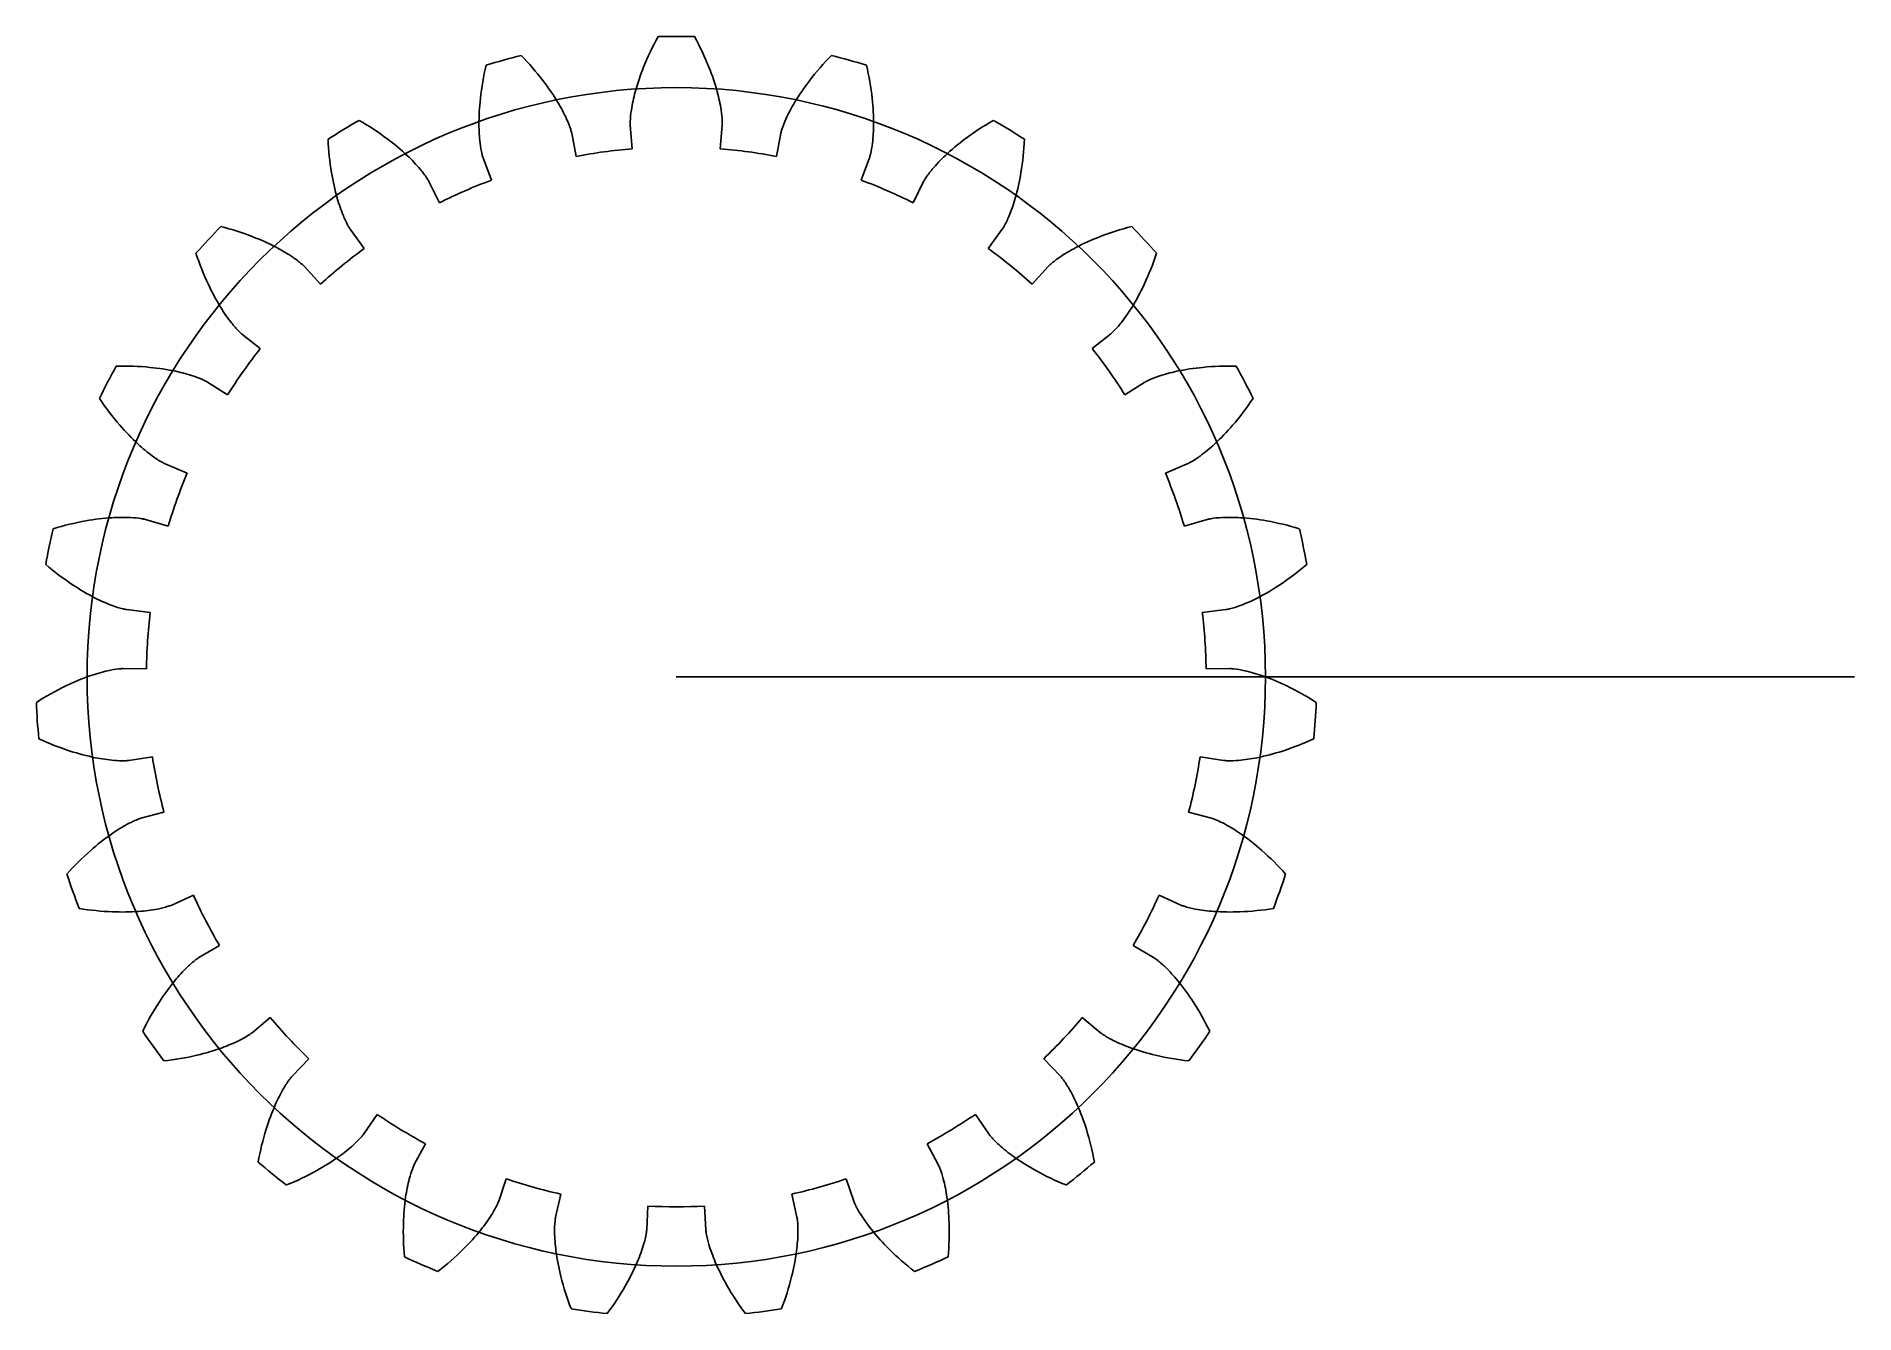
# Model space of a CAD drawing. Header units: millimetres. Extents: x -13.3 to 24.5, y -13.3 to 13.3.
import ezdxf

# ---------------------------------------------------------------- set-up
doc = ezdxf.new("R2010")
doc.units = ezdxf.units.MM
doc.header["$MEASUREMENT"] = 0
doc.layers.add('Default', color=18, linetype='Continuous', true_color=0x000000)

msp = doc.modelspace()

# ---------------------------------------------------------------- linework, layer by layer
at = {"layer": 'Default'}
for p, q in [((-0.917, 10.993), (-0.958, 11.485)), ((0.958, 11.485), (0.917, 10.993)), ((-2.176, 11.318), (-2.083, 10.833)), ((2.083, 10.833), (2.176, 11.318)), ((-3.849, 10.338), (-4.021, 10.801)), ((4.021, 10.801), (3.849, 10.338)), ((-5.149, 10.311), (-4.928, 9.869)), ((4.928, 9.869), (5.149, 10.311)), ((-6.495, 8.916), (-6.786, 9.316)), ((6.786, 9.316), (6.495, 8.916)), ((-7.74, 8.539), (-7.408, 8.173)), ((7.408, 8.173), (7.74, 8.539)), ((-8.66, 6.833), (-9.048, 7.139)), ((9.048, 7.139), (8.66, 6.833)), ((-9.757, 6.134), (-9.339, 5.871)), ((9.339, 5.871), (9.757, 6.134)), ((-10.182, 4.243), (-10.638, 4.434)), ((10.638, 4.434), (10.182, 4.243)), ((-11.05, 3.275), (-10.576, 3.134)), ((10.576, 3.134), (11.05, 3.275)), ((-10.949, 1.339), (-11.44, 1.399)), ((11.44, 1.399), (10.949, 1.339)), ((-11.524, 0.172), (-11.03, 0.164)), ((0, 0), (24.53, 0)), ((11.03, 0.164), (11.524, 0.172)), ((-10.905, -1.665), (-11.393, -1.739)), ((11.393, -1.739), (10.905, -1.665)), ((-11.143, -2.944), (-10.665, -2.817)), ((10.665, -2.817), (11.143, -2.944)), ((-10.051, -4.545), (-10.502, -4.749)), ((10.502, -4.749), (10.051, -4.545)), ((-9.936, -5.841), (-9.51, -5.59)), ((9.51, -5.59), (9.936, -5.841)), ((-8.452, -7.088), (-8.831, -7.406)), ((8.831, -7.406), (8.452, -7.088)), ((-7.991, -8.305), (-7.649, -7.949)), ((7.649, -7.949), (7.991, -8.305)), ((-6.226, -9.106), (-6.505, -9.514)), ((6.505, -9.514), (6.226, -9.106)), ((-5.454, -10.153), (-5.22, -9.718)), ((5.22, -9.718), (5.454, -10.153)), ((-3.539, -10.448), (-3.697, -10.916)), ((3.697, -10.916), (3.539, -10.448)), ((-2.513, -11.248), (-2.405, -10.766)), ((2.405, -10.766), (2.513, -11.248)), ((-0.589, -11.015), (-0.615, -11.509)), ((0.615, -11.509), (0.589, -11.015))]:
    msp.add_line(p, q, dxfattribs=at)
msp.add_circle((0, 0), 12.265, dxfattribs=at)
for radius, start, end in [(13.332, 88.3706, 91.6294), (13.332, 104.0228, 107.2816), (13.332, 72.7184, 75.9772), (13.332, 119.6749, 122.9338), (13.332, 57.0662, 60.3251), (11.031, 94.767, 100.8852), (11.031, 79.1148, 85.233), (11.031, 110.4192, 116.5373), (11.031, 63.4627, 69.5808), (13.332, 135.3271, 138.5859), (13.332, 41.4141, 44.6729), (11.031, 126.0713, 132.1895), (11.031, 47.8105, 53.9287), (11.031, 141.7235, 147.8417), (11.031, 32.1583, 38.2765), (13.332, 150.9793, 154.2381), (13.332, 25.7619, 29.0207), (11.031, 157.3757, 163.4939), (11.031, 16.5061, 22.6243), (13.332, 166.6315, 169.8903), (13.332, 10.1097, 13.3685), (11.031, 173.0279, 179.146), (11.031, 0.854, 6.9721), (13.332, 182.2836, 185.5425), (13.332, 354.4575, 357.7164), (11.031, 188.68, 194.7982), (11.031, 345.2018, 351.32), (13.332, 197.9358, 201.1946), (13.332, 338.8054, 342.0642), (11.031, 204.3322, 210.4504), (11.031, 329.5496, 335.6678), (11.031, 219.9844, 226.1026), (11.031, 313.8974, 320.0156), (13.332, 213.588, 216.8468), (13.332, 323.1532, 326.412), (11.031, 235.6366, 241.7547), (11.031, 298.2453, 304.3634), (13.332, 229.2402, 232.499), (13.332, 307.501, 310.7598), (11.031, 251.2887, 257.4069), (11.031, 282.5931, 288.7113), (11.031, 266.9409, 273.0591), (13.332, 244.8923, 248.1511), (13.332, 291.8489, 295.1077), (13.332, 260.5445, 263.8033), (13.332, 276.1967, 279.4555)]:
    msp.add_arc((0, 0), radius, start, end, dxfattribs=at)
for points, knots in [([(-0.958, 11.485), (-0.959, 11.511), (-0.959, 11.615), (-0.932, 11.848), (-0.849, 12.229), (-0.67, 12.745), (-0.492, 13.122), (-0.379, 13.326)], [102.765296, 102.765296, 102.765296, 102.765296, 102.843176, 103.076775, 103.466103, 104.01116, 104.711946, 104.711946, 104.711946, 104.711946]), ([(0.379, 13.326), (0.492, 13.122), (0.67, 12.745), (0.849, 12.229), (0.932, 11.848), (0.959, 11.615), (0.959, 11.511), (0.958, 11.485)], [105.470204, 105.470204, 105.470204, 105.470204, 106.17099, 106.716046, 107.105374, 107.338974, 107.416853, 107.416853, 107.416853, 107.416853]), ([(-3.23, 12.934), (-3.066, 12.768), (-2.794, 12.453), (-2.482, 12.005), (-2.299, 11.66), (-2.21, 11.443), (-2.183, 11.343), (-2.176, 11.318)], [98.652137, 98.652137, 98.652137, 98.652137, 99.352923, 99.89798, 100.287307, 100.520907, 100.598787, 100.598787, 100.598787, 100.598787]), ([(2.176, 11.318), (2.183, 11.343), (2.21, 11.443), (2.299, 11.66), (2.482, 12.005), (2.794, 12.453), (3.066, 12.768), (3.23, 12.934)], [109.583363, 109.583363, 109.583363, 109.583363, 109.661242, 109.894842, 110.28417, 110.829226, 111.530012, 111.530012, 111.530012, 111.530012]), ([(-4.021, 10.801), (-4.029, 10.826), (-4.058, 10.926), (-4.094, 11.157), (-4.117, 11.546), (-4.083, 12.092), (-4.014, 12.502), (-3.96, 12.73)], [95.947229, 95.947229, 95.947229, 95.947229, 96.025109, 96.258709, 96.648036, 97.193093, 97.893879, 97.893879, 97.893879, 97.893879]), ([(3.96, 12.73), (4.014, 12.502), (4.083, 12.092), (4.117, 11.546), (4.094, 11.157), (4.058, 10.926), (4.029, 10.826), (4.021, 10.801)], [112.28827, 112.28827, 112.28827, 112.28827, 112.989057, 113.534113, 113.923441, 114.15704, 114.23492, 114.23492, 114.23492, 114.23492]), ([(-6.6, 11.583), (-6.397, 11.467), (-6.05, 11.238), (-5.629, 10.89), (-5.36, 10.608), (-5.215, 10.423), (-5.162, 10.334), (-5.149, 10.311)], [91.83407, 91.83407, 91.83407, 91.83407, 92.534856, 93.079913, 93.469241, 93.70284, 93.78072, 93.78072, 93.78072, 93.78072]), ([(5.149, 10.311), (5.162, 10.334), (5.215, 10.423), (5.36, 10.608), (5.629, 10.89), (6.05, 11.238), (6.397, 11.467), (6.6, 11.583)], [116.40143, 116.40143, 116.40143, 116.40143, 116.479309, 116.712909, 117.102236, 117.647293, 118.348079, 118.348079, 118.348079, 118.348079]), ([(-6.786, 9.316), (-6.8, 9.337), (-6.855, 9.426), (-6.953, 9.639), (-7.079, 10.008), (-7.194, 10.542), (-7.239, 10.956), (-7.248, 11.189)], [89.129163, 89.129163, 89.129163, 89.129163, 89.207042, 89.440642, 89.82997, 90.375026, 91.075812, 91.075812, 91.075812, 91.075812]), ([(7.248, 11.189), (7.239, 10.956), (7.194, 10.542), (7.079, 10.008), (6.953, 9.639), (6.855, 9.426), (6.8, 9.337), (6.786, 9.316)], [119.106337, 119.106337, 119.106337, 119.106337, 119.807123, 120.35218, 120.741507, 120.975107, 121.052987, 121.052987, 121.052987, 121.052987]), ([(-9.48, 9.373), (-9.254, 9.316), (-8.857, 9.189), (-8.358, 8.967), (-8.023, 8.768), (-7.834, 8.629), (-7.759, 8.558), (-7.74, 8.539)], [85.016004, 85.016004, 85.016004, 85.016004, 85.71679, 86.261846, 86.651174, 86.884774, 86.962653, 86.962653, 86.962653, 86.962653]), ([(7.74, 8.539), (7.759, 8.558), (7.834, 8.629), (8.023, 8.768), (8.358, 8.967), (8.857, 9.189), (9.254, 9.316), (9.48, 9.373)], [123.219496, 123.219496, 123.219496, 123.219496, 123.297376, 123.530976, 123.920303, 124.46536, 125.166146, 125.166146, 125.166146, 125.166146]), ([(-9.048, 7.139), (-9.067, 7.157), (-9.144, 7.227), (-9.295, 7.406), (-9.517, 7.727), (-9.772, 8.21), (-9.926, 8.596), (-9.998, 8.819)], [82.311096, 82.311096, 82.311096, 82.311096, 82.388976, 82.622575, 83.011903, 83.55696, 84.257746, 84.257746, 84.257746, 84.257746]), ([(9.998, 8.819), (9.926, 8.596), (9.772, 8.21), (9.517, 7.727), (9.295, 7.406), (9.144, 7.227), (9.067, 7.157), (9.048, 7.139)], [125.924404, 125.924404, 125.924404, 125.924404, 126.62519, 127.170247, 127.559574, 127.793174, 127.871053, 127.871053, 127.871053, 127.871053]), ([(-11.658, 6.467), (-11.424, 6.474), (-11.008, 6.458), (-10.467, 6.38), (-10.091, 6.279), (-9.872, 6.196), (-9.78, 6.147), (-9.757, 6.134)], [78.197937, 78.197937, 78.197937, 78.197937, 78.898723, 79.44378, 79.833107, 80.066707, 80.144586, 80.144586, 80.144586, 80.144586]), ([(9.757, 6.134), (9.78, 6.147), (9.872, 6.196), (10.091, 6.279), (10.467, 6.38), (11.008, 6.458), (11.424, 6.474), (11.658, 6.467)], [130.037563, 130.037563, 130.037563, 130.037563, 130.115443, 130.349042, 130.73837, 131.283426, 131.984213, 131.984213, 131.984213, 131.984213]), ([(-10.638, 4.434), (-10.662, 4.445), (-10.754, 4.492), (-10.949, 4.623), (-11.248, 4.872), (-11.624, 5.269), (-11.877, 5.6), (-12.006, 5.794)], [75.493029, 75.493029, 75.493029, 75.493029, 75.570909, 75.804509, 76.193836, 76.738893, 77.439679, 77.439679, 77.439679, 77.439679]), ([(12.006, 5.794), (11.877, 5.6), (11.624, 5.269), (11.248, 4.872), (10.949, 4.623), (10.754, 4.492), (10.662, 4.445), (10.638, 4.434)], [132.742471, 132.742471, 132.742471, 132.742471, 133.443257, 133.988313, 134.377641, 134.611241, 134.68912, 134.68912, 134.68912, 134.68912]), ([(-12.97, 3.082), (-12.747, 3.152), (-12.342, 3.249), (-11.801, 3.319), (-11.411, 3.323), (-11.177, 3.303), (-11.076, 3.281), (-11.05, 3.275)], [71.37987, 71.37987, 71.37987, 71.37987, 72.080656, 72.625713, 73.015041, 73.24864, 73.32652, 73.32652, 73.32652, 73.32652]), ([(11.05, 3.275), (11.076, 3.281), (11.177, 3.303), (11.411, 3.323), (11.801, 3.319), (12.342, 3.249), (12.747, 3.152), (12.97, 3.082)], [136.85563, 136.85563, 136.85563, 136.85563, 136.933509, 137.167109, 137.556437, 138.101493, 138.802279, 138.802279, 138.802279, 138.802279]), ([(-11.44, 1.399), (-11.466, 1.403), (-11.568, 1.424), (-11.79, 1.498), (-12.146, 1.657), (-12.615, 1.937), (-12.948, 2.188), (-13.125, 2.34)], [68.674963, 68.674963, 68.674963, 68.674963, 68.752842, 68.986442, 69.37577, 69.920826, 70.621612, 70.621612, 70.621612, 70.621612]), ([(13.125, 2.34), (12.948, 2.188), (12.615, 1.937), (12.146, 1.657), (11.79, 1.498), (11.568, 1.424), (11.466, 1.403), (11.44, 1.399)], [139.560537, 139.560537, 139.560537, 139.560537, 140.261323, 140.80638, 141.195708, 141.429307, 141.507187, 141.507187, 141.507187, 141.507187]), ([(-13.321, -0.531), (-13.125, -0.404), (-12.761, -0.202), (-12.258, 0.012), (-11.884, 0.122), (-11.654, 0.165), (-11.55, 0.171), (-11.524, 0.172)], [64.561804, 64.561804, 64.561804, 64.561804, 65.26259, 65.807646, 66.196974, 66.430574, 66.508453, 66.508453, 66.508453, 66.508453]), ([(11.524, 0.172), (11.55, 0.171), (11.654, 0.165), (11.884, 0.122), (12.258, 0.012), (12.761, -0.202), (13.125, -0.404), (13.321, -0.531)], [143.673696, 143.673696, 143.673696, 143.673696, 143.751576, 143.985176, 144.374503, 144.91956, 145.620346, 145.620346, 145.620346, 145.620346]), ([(-11.393, -1.739), (-11.419, -1.742), (-11.523, -1.75), (-11.757, -1.739), (-12.143, -1.681), (-12.67, -1.538), (-13.058, -1.387), (-13.269, -1.288)], [61.856896, 61.856896, 61.856896, 61.856896, 61.934776, 62.168375, 62.557703, 63.102759, 63.803546, 63.803546, 63.803546, 63.803546]), ([(13.269, -1.288), (13.058, -1.387), (12.67, -1.538), (12.143, -1.681), (11.757, -1.739), (11.523, -1.75), (11.419, -1.742), (11.393, -1.739)], [146.378604, 146.378604, 146.378604, 146.378604, 147.07939, 147.624447, 148.013774, 148.247374, 148.325254, 148.325254, 148.325254, 148.325254]), ([(-12.684, -4.105), (-12.529, -3.93), (-12.233, -3.637), (-11.807, -3.295), (-11.476, -3.089), (-11.266, -2.986), (-11.168, -2.952), (-11.143, -2.944)], [57.743737, 57.743737, 57.743737, 57.743737, 58.444523, 58.98958, 59.378907, 59.612507, 59.690386, 59.690386, 59.690386, 59.690386]), ([(11.143, -2.944), (11.168, -2.952), (11.266, -2.986), (11.476, -3.089), (11.807, -3.295), (12.233, -3.637), (12.529, -3.93), (12.684, -4.105)], [150.491763, 150.491763, 150.491763, 150.491763, 150.569643, 150.803242, 151.19257, 151.737627, 152.438413, 152.438413, 152.438413, 152.438413]), ([(-10.502, -4.749), (-10.526, -4.758), (-10.623, -4.794), (-10.852, -4.846), (-11.239, -4.895), (-11.785, -4.899), (-12.199, -4.858), (-12.43, -4.82)], [55.038829, 55.038829, 55.038829, 55.038829, 55.116709, 55.350309, 55.739636, 56.284693, 56.985479, 56.985479, 56.985479, 56.985479]), ([(12.43, -4.82), (12.199, -4.858), (11.785, -4.899), (11.239, -4.895), (10.852, -4.846), (10.623, -4.794), (10.526, -4.758), (10.502, -4.749)], [153.196671, 153.196671, 153.196671, 153.196671, 153.897457, 154.442513, 154.831841, 155.065441, 155.14332, 155.14332, 155.14332, 155.14332]), ([(-11.106, -7.375), (-11.004, -7.165), (-10.798, -6.803), (-10.48, -6.359), (-10.217, -6.071), (-10.043, -5.914), (-9.957, -5.855), (-9.936, -5.841)], [50.92567, 50.92567, 50.92567, 50.92567, 51.626456, 52.171513, 52.56084, 52.79444, 52.87232, 52.87232, 52.87232, 52.87232]), ([(9.936, -5.841), (9.957, -5.855), (10.043, -5.914), (10.217, -6.071), (10.48, -6.359), (10.798, -6.803), (11.004, -7.165), (11.106, -7.375)], [157.30983, 157.30983, 157.30983, 157.30983, 157.387709, 157.621309, 158.010637, 158.555693, 159.256479, 159.256479, 159.256479, 159.256479]), ([(-8.831, -7.406), (-8.852, -7.422), (-8.936, -7.482), (-9.142, -7.594), (-9.501, -7.746), (-10.026, -7.897), (-10.436, -7.969), (-10.668, -7.995)], [48.220763, 48.220763, 48.220763, 48.220763, 48.298642, 48.532242, 48.921569, 49.466626, 50.167412, 50.167412, 50.167412, 50.167412]), ([(10.668, -7.995), (10.436, -7.969), (10.026, -7.897), (9.501, -7.746), (9.142, -7.594), (8.936, -7.482), (8.852, -7.422), (8.831, -7.406)], [160.014737, 160.014737, 160.014737, 160.014737, 160.715523, 161.26058, 161.649908, 161.883507, 161.961387, 161.961387, 161.961387, 161.961387]), ([(-8.704, -10.098), (-8.663, -9.868), (-8.563, -9.464), (-8.376, -8.95), (-8.2, -8.602), (-8.075, -8.405), (-8.008, -8.325), (-7.991, -8.305)], [44.107603, 44.107603, 44.107603, 44.107603, 44.808389, 45.353446, 45.742774, 45.976373, 46.054253, 46.054253, 46.054253, 46.054253]), ([(7.991, -8.305), (8.008, -8.325), (8.075, -8.405), (8.2, -8.602), (8.376, -8.95), (8.563, -9.464), (8.663, -9.868), (8.704, -10.098)], [164.127897, 164.127897, 164.127897, 164.127897, 164.205776, 164.439376, 164.828703, 165.37376, 166.074546, 166.074546, 166.074546, 166.074546]), ([(-6.505, -9.514), (-6.521, -9.535), (-6.586, -9.616), (-6.754, -9.779), (-7.059, -10.022), (-7.524, -10.309), (-7.899, -10.49), (-8.116, -10.576)], [41.402696, 41.402696, 41.402696, 41.402696, 41.480575, 41.714175, 42.103503, 42.648559, 43.349345, 43.349345, 43.349345, 43.349345]), ([(8.116, -10.576), (7.899, -10.49), (7.524, -10.309), (7.059, -10.022), (6.754, -9.779), (6.586, -9.616), (6.521, -9.535), (6.505, -9.514)], [166.832804, 166.832804, 166.832804, 166.832804, 167.53359, 168.078647, 168.467974, 168.701574, 168.779454, 168.779454, 168.779454, 168.779454]), ([(-5.657, -12.072), (-5.679, -11.839), (-5.692, -11.423), (-5.651, -10.878), (-5.575, -10.496), (-5.508, -10.271), (-5.465, -10.176), (-5.454, -10.153)], [37.289537, 37.289537, 37.289537, 37.289537, 37.990323, 38.535379, 38.924707, 39.158307, 39.236186, 39.236186, 39.236186, 39.236186]), ([(5.454, -10.153), (5.465, -10.176), (5.508, -10.271), (5.575, -10.496), (5.651, -10.878), (5.692, -11.423), (5.679, -11.839), (5.657, -12.072)], [170.945963, 170.945963, 170.945963, 170.945963, 171.023843, 171.257442, 171.64677, 172.191827, 172.892613, 172.892613, 172.892613, 172.892613]), ([(-3.697, -10.916), (-3.707, -10.94), (-3.747, -11.036), (-3.865, -11.239), (-4.093, -11.555), (-4.463, -11.957), (-4.776, -12.232), (-4.961, -12.374)], [34.584629, 34.584629, 34.584629, 34.584629, 34.662509, 34.896108, 35.285436, 35.830493, 36.531279, 36.531279, 36.531279, 36.531279]), ([(4.961, -12.374), (4.776, -12.232), (4.463, -11.957), (4.093, -11.555), (3.865, -11.239), (3.747, -11.036), (3.707, -10.94), (3.697, -10.916)], [173.650871, 173.650871, 173.650871, 173.650871, 174.351657, 174.896713, 175.286041, 175.519641, 175.59752, 175.59752, 175.59752, 175.59752]), ([(-2.19, -13.15), (-2.275, -12.933), (-2.399, -12.535), (-2.506, -12), (-2.537, -11.611), (-2.532, -11.376), (-2.517, -11.274), (-2.513, -11.248)], [187.287004, 187.287004, 187.287004, 187.287004, 187.98779, 188.532847, 188.922174, 189.155774, 189.233654, 189.233654, 189.233654, 189.233654]), ([(2.513, -11.248), (2.517, -11.274), (2.532, -11.376), (2.537, -11.611), (2.506, -12), (2.399, -12.535), (2.275, -12.933), (2.19, -13.15)], [177.76403, 177.76403, 177.76403, 177.76403, 177.841909, 178.075509, 178.464837, 179.009893, 179.710679, 179.710679, 179.710679, 179.710679]), ([(-0.615, -11.509), (-0.618, -11.535), (-0.631, -11.638), (-0.69, -11.865), (-0.824, -12.231), (-1.072, -12.717), (-1.299, -13.067), (-1.439, -13.254)], [184.582097, 184.582097, 184.582097, 184.582097, 184.659976, 184.893576, 185.282903, 185.82796, 186.528746, 186.528746, 186.528746, 186.528746]), ([(1.439, -13.254), (1.299, -13.067), (1.072, -12.717), (0.824, -12.231), (0.69, -11.865), (0.631, -11.638), (0.618, -11.535), (0.615, -11.509)], [180.468937, 180.468937, 180.468937, 180.468937, 181.169724, 181.71478, 182.104108, 182.337707, 182.415587, 182.415587, 182.415587, 182.415587])]:
    msp.add_open_spline(points, degree=3, knots=knots, dxfattribs=at)

doc.saveas('drawing.dxf')
